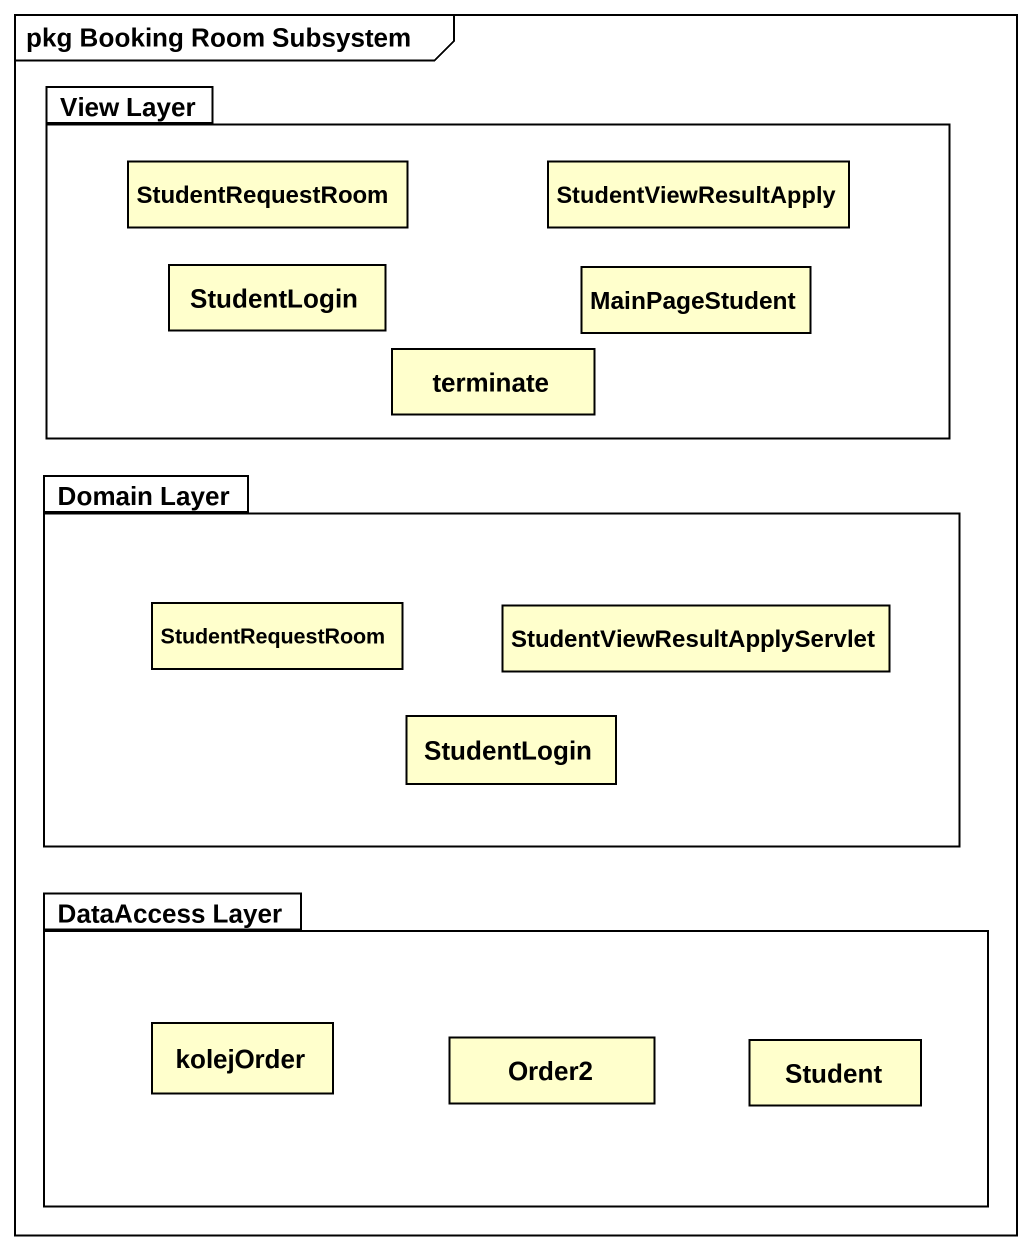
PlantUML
@startuml
mainframe pkg Booking Room Subsystem
hide circle
hide empty members
package "View Layer" as View_Layer {
  class StudentRequestRoom
  class StudentViewResultApply
  class StudentLogin
  class MainPageStudent
  class terminate
}
package "Domain Layer" as Domain_Layer {
  class "StudentRequestRoom" as StudentRequestRoom_2
  class "StudentViewResultApplyServlet" as StudentViewResultApplyServle
  class "StudentLogin" as StudentLogin_2
}
package "DataAccess Layer" as DataAccess_Layer {
  class kolejOrder
  class Order2
  class Student
}
@enduml
